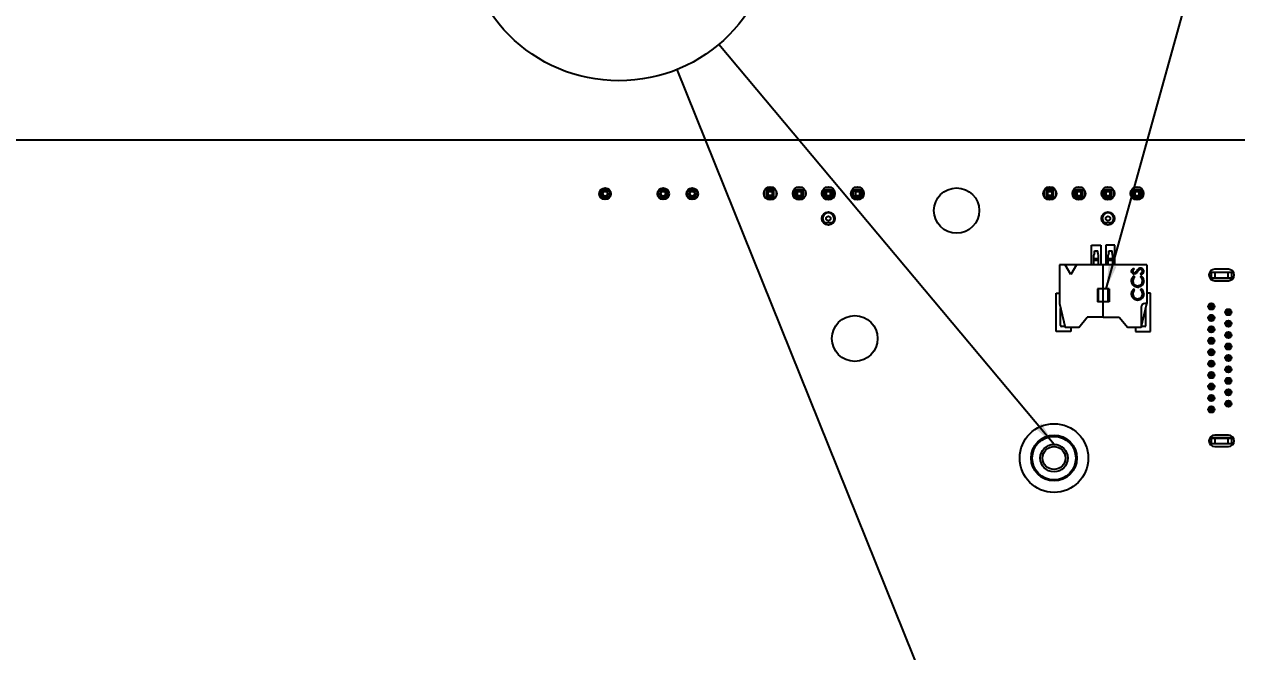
# Model space of a CAD drawing. Header units: millimetres. Extents: x 0 to 841, y 0 to 594.
# Drawn here: x 593.6 to 699.6, y 473.7 to 528.5 of the extents above; entities that cross this region are included whole.
import ezdxf

# ---------------------------------------------------------------- set-up
doc = ezdxf.new("R2010")
doc.units = ezdxf.units.MM
doc.header["$LTSCALE"] = 46.255
doc.layers.get('0').update_dxf_attribs({"linetype": 'CONTINUOUS'})
doc.layers.add('ASSEM_MEM', color=7, linetype='CONTINUOUS')
doc.layers.add('DETAIL', color=7, linetype='CONTINUOUS')
doc.styles.get("Standard").update_dxf_attribs({"font": 'txt', "width": 0.8})
doc.dimstyles.get("Standard").update_dxf_attribs({"dimtxt": 3, "dimasz": 2.1, "dimexe": 2, "dimexo": 1, "dimtad": 1, "dimzin": 0, "dimdsep": 46, "dimtxsty": 'STANDARD', "dimblk": '_FILLED', "dimblk1": '_FILLED', "dimblk2": '_FILLED', "dimcen": 0.09, "dimazin": 0, "dimtol": 1, "dimtp": 0.01, "dimtm": 0.01, "dimtfac": 1, "dimtofl": 0, "dimtmove": 0, "dimatfit": 3, "dimldrblk": '_FILLED', "dimfxl": 1, "dimtolj": 1, "dimtzin": 0, "dimarcsym": 0})

# ---------------------------------------------------------------- blocks, each defined once
blk = doc.blocks.new('_FILLED')
at = {"color": 0, "linetype": 'BYBLOCK'}
blk.add_solid([(0, 0), (-1, 0.167), (-1, -0.167)], dxfattribs=at)
blk = doc.blocks.new('BALLOON_BL29', base_point=(645.63, 537.15))
at = {"layer": 'DETAIL', "color": 7, "linetype": 'CONTINUOUS'}
blk.add_circle((645.63, 537.15), 13.59, dxfattribs=at)
at = {"layer": 'DETAIL', "color": 7, "linetype": 'CONTINUOUS', "insert": (633.63, 538.65), "char_height": 3, "width": 24, "attachment_point": 1, "line_spacing_factor": 0.9}
blk.add_mtext('Standoff 4', dxfattribs=at)

msp = doc.modelspace()

# ---------------------------------------------------------------- linework, layer by layer
at = {"layer": 'ASSEM_MEM', "color": 3, "linetype": 'CONTINUOUS'}
for p, q in [((539.17, 518.39), (707.17, 518.39)), ((698.92, 507.09), (697.72, 507.09)), ((697.72, 506.09), (698.92, 506.09)), ((698.92, 492.59), (697.72, 492.59)), ((697.72, 491.59), (698.92, 491.59))]:
    msp.add_line(p, q, dxfattribs=at)
at = {"layer": 'ASSEM_MEM', "color": 7, "linetype": 'CONTINUOUS'}
for p, q in [((658.6, 514.23), (659.12, 514.23)), ((661.14, 514.23), (661.66, 514.23)), ((663.68, 514.23), (664.2, 514.23)), ((666.22, 514.23), (666.74, 514.23)), ((683.05, 514.23), (683.57, 514.23)), ((685.59, 514.23), (686.11, 514.23)), ((688.13, 514.23), (688.65, 514.23)), ((690.67, 514.23), (691.19, 514.23)), ((658.35, 513.49), (658.35, 513.95)), ((658.46, 514.12), (658.54, 514.04)), ((658.68, 513.54), (658.46, 513.32)), ((658.53, 514.04), (658.53, 513.39)), ((659.18, 514.04), (658.53, 514.04)), ((658.53, 514.04), (658.68, 513.89)), ((658.53, 513.39), (659.18, 513.39)), ((659.12, 513.21), (658.6, 513.21)), ((658.68, 513.54), (658.68, 513.89)), ((658.68, 513.89), (659.03, 513.89)), ((659.03, 513.54), (658.68, 513.54)), ((659.03, 513.89), (659.26, 514.12)), ((659.03, 513.89), (659.03, 513.54)), ((659.03, 513.54), (659.18, 513.39)), ((659.18, 513.39), (659.18, 514.04)), ((659.26, 513.32), (659.18, 513.4)), ((659.37, 513.95), (659.37, 513.49)), ((660.89, 513.49), (660.89, 513.95)), ((661, 514.12), (661.08, 514.04)), ((661, 513.32), (661.22, 513.54)), ((661.07, 513.39), (661.07, 514.04)), ((661.07, 514.04), (661.72, 514.04)), ((661.22, 513.89), (661.07, 514.04)), ((661.72, 513.39), (661.07, 513.39)), ((661.66, 513.21), (661.14, 513.21)), ((661.22, 513.89), (661.22, 513.54)), ((661.22, 513.89), (661.57, 513.89)), ((661.22, 513.54), (661.57, 513.54)), ((661.57, 513.89), (661.8, 514.12)), ((661.57, 513.89), (661.57, 513.54)), ((661.72, 513.39), (661.57, 513.54)), ((661.72, 514.04), (661.72, 513.39)), ((661.72, 513.4), (661.8, 513.32)), ((661.91, 513.95), (661.91, 513.49)), ((663.43, 513.49), (663.43, 513.95)), ((663.54, 514.12), (663.62, 514.04)), ((663.54, 513.32), (663.76, 513.54)), ((663.61, 513.39), (663.61, 514.04)), ((663.61, 514.04), (664.26, 514.04)), ((663.76, 513.89), (663.61, 514.04)), ((664.26, 513.39), (663.61, 513.39)), ((664.2, 513.21), (663.68, 513.21)), ((663.76, 513.89), (663.76, 513.54)), ((663.76, 513.89), (664.11, 513.89)), ((663.76, 513.54), (664.11, 513.54)), ((664.11, 513.89), (664.34, 514.12)), ((664.11, 513.89), (664.11, 513.54)), ((664.26, 513.39), (664.11, 513.54)), ((664.26, 514.04), (664.26, 513.39)), ((664.26, 513.4), (664.34, 513.32)), ((664.45, 513.95), (664.45, 513.49)), ((665.97, 513.49), (665.97, 513.95)), ((666.08, 514.12), (666.16, 514.04)), ((666.08, 513.32), (666.3, 513.54)), ((666.15, 513.39), (666.15, 514.04)), ((666.15, 514.04), (666.8, 514.04)), ((666.3, 513.89), (666.15, 514.04)), ((666.8, 513.39), (666.15, 513.39)), ((666.74, 513.21), (666.22, 513.21)), ((666.3, 513.89), (666.3, 513.54)), ((666.3, 513.89), (666.65, 513.89)), ((666.3, 513.54), (666.65, 513.54)), ((666.65, 513.89), (666.88, 514.12)), ((666.65, 513.89), (666.65, 513.54)), ((666.8, 513.39), (666.65, 513.54)), ((666.8, 514.04), (666.8, 513.39)), ((666.8, 513.4), (666.88, 513.32)), ((666.99, 513.95), (666.99, 513.49)), ((682.8, 513.49), (682.8, 513.95)), ((682.91, 514.12), (682.99, 514.04)), ((683.13, 513.54), (682.91, 513.32)), ((682.98, 514.04), (682.98, 513.39)), ((683.63, 514.04), (682.98, 514.04)), ((682.98, 514.04), (683.13, 513.89)), ((682.98, 513.39), (683.63, 513.39)), ((683.57, 513.21), (683.05, 513.21)), ((683.13, 513.54), (683.13, 513.89)), ((683.13, 513.89), (683.48, 513.89)), ((683.48, 513.54), (683.13, 513.54)), ((683.48, 513.89), (683.71, 514.12)), ((683.48, 513.89), (683.48, 513.54)), ((683.48, 513.54), (683.63, 513.39)), ((683.63, 513.39), (683.63, 514.04)), ((683.71, 513.32), (683.63, 513.4)), ((683.82, 513.95), (683.82, 513.49)), ((685.34, 513.49), (685.34, 513.95)), ((685.45, 514.12), (685.53, 514.04)), ((685.45, 513.32), (685.67, 513.54)), ((685.52, 513.39), (685.52, 514.04)), ((685.52, 514.04), (686.17, 514.04)), ((685.67, 513.89), (685.52, 514.04)), ((686.17, 513.39), (685.52, 513.39)), ((686.11, 513.21), (685.59, 513.21)), ((685.67, 513.89), (685.67, 513.54)), ((685.67, 513.89), (686.02, 513.89)), ((685.67, 513.54), (686.02, 513.54)), ((686.02, 513.89), (686.25, 514.12)), ((686.02, 513.89), (686.02, 513.54)), ((686.17, 513.39), (686.02, 513.54)), ((686.17, 514.04), (686.17, 513.39)), ((686.17, 513.4), (686.25, 513.32)), ((686.36, 513.95), (686.36, 513.49)), ((687.88, 513.49), (687.88, 513.95)), ((687.99, 514.12), (688.07, 514.04)), ((687.99, 513.32), (688.21, 513.54)), ((688.06, 513.39), (688.06, 514.04)), ((688.06, 514.04), (688.71, 514.04)), ((688.21, 513.89), (688.06, 514.04)), ((688.71, 513.39), (688.06, 513.39)), ((688.65, 513.21), (688.13, 513.21)), ((688.21, 513.89), (688.21, 513.54)), ((688.21, 513.89), (688.56, 513.89)), ((688.21, 513.54), (688.56, 513.54)), ((688.56, 513.89), (688.79, 514.12)), ((688.56, 513.89), (688.56, 513.54)), ((688.71, 513.39), (688.56, 513.54)), ((688.71, 514.04), (688.71, 513.39)), ((688.71, 513.4), (688.79, 513.32)), ((688.9, 513.95), (688.9, 513.49)), ((690.42, 513.49), (690.42, 513.95)), ((690.53, 514.12), (690.61, 514.04)), ((690.53, 513.32), (690.75, 513.54)), ((690.6, 513.39), (690.6, 514.04)), ((690.6, 514.04), (691.25, 514.04)), ((690.75, 513.89), (690.6, 514.04)), ((691.25, 513.39), (690.6, 513.39)), ((691.19, 513.21), (690.67, 513.21)), ((690.75, 513.89), (690.75, 513.54)), ((690.75, 513.89), (691.1, 513.89)), ((690.75, 513.54), (691.1, 513.54)), ((691.1, 513.89), (691.33, 514.12)), ((691.1, 513.89), (691.1, 513.54)), ((691.25, 513.39), (691.1, 513.54)), ((691.25, 514.04), (691.25, 513.39)), ((691.25, 513.4), (691.33, 513.32)), ((691.44, 513.95), (691.44, 513.49)), ((663.49, 511.18), (664.4, 511.18)), ((687.94, 511.18), (688.85, 511.18)), ((686.95, 507.49), (686.95, 509.19)), ((686.95, 509.19), (687.75, 509.19)), ((687.75, 509.19), (687.75, 507.49)), ((688.2, 509.19), (688.2, 507.49)), ((689, 509.19), (688.2, 509.19)), ((689, 507.49), (689, 509.19)), ((687.15, 507.54), (687.15, 508.31)), ((687.55, 507.99), (687.15, 507.99)), ((687.15, 507.89), (687.55, 507.89)), ((687.2, 508.55), (687.16, 508.36)), ((687.2, 508.55), (687.2, 508.69)), ((687.2, 508.69), (687.5, 508.69)), ((687.5, 508.55), (687.5, 508.69)), ((687.55, 508.36), (687.5, 508.55)), ((687.55, 507.54), (687.55, 508.31)), ((688.4, 507.54), (688.4, 508.31)), ((688.8, 507.99), (688.4, 507.99)), ((688.4, 507.89), (688.8, 507.89)), ((688.45, 508.55), (688.41, 508.36)), ((688.45, 508.55), (688.45, 508.69)), ((688.45, 508.69), (688.75, 508.69)), ((688.75, 508.55), (688.75, 508.69)), ((688.8, 508.36), (688.75, 508.55)), ((688.8, 507.54), (688.8, 508.31)), ((684.15, 507.49), (684.15, 504.09)), ((687.98, 507.49), (684.15, 507.49)), ((685.15, 506.62), (684.65, 507.49)), ((685.65, 507.49), (685.15, 506.62)), ((687.98, 502.89), (687.98, 507.49)), ((691.8, 507.49), (687.98, 507.49)), ((690.47, 507), (690.45, 506.92)), ((690.45, 506.93), (690.46, 506.95)), ((690.45, 506.92), (690.45, 506.93)), ((690.45, 506.9), (690.45, 506.92)), ((690.45, 506.92), (690.46, 506.85)), ((690.46, 506.96), (690.47, 507.02)), ((690.46, 506.95), (690.46, 506.96)), ((690.48, 506.8), (690.46, 506.87)), ((690.46, 506.85), (690.48, 506.8)), ((690.47, 507.02), (690.51, 507.08)), ((690.5, 507.07), (690.47, 507)), ((690.48, 506.8), (690.52, 506.74)), ((690.52, 506.75), (690.48, 506.8)), ((690.48, 506.8), (690.48, 506.8)), ((690.55, 507.13), (690.5, 507.07)), ((690.62, 507.19), (690.55, 507.13)), ((690.56, 506.96), (690.58, 507)), ((690.57, 506.98), (690.56, 506.94)), ((690.56, 506.91), (690.56, 506.96)), ((690.56, 506.87), (690.56, 506.91)), ((690.56, 506.88), (690.57, 506.84)), ((690.57, 506.83), (690.56, 506.87)), ((690.6, 507.03), (690.57, 506.98)), ((690.57, 506.84), (690.59, 506.8)), ((690.59, 506.8), (690.57, 506.83)), ((690.58, 507), (690.59, 507.02)), ((690.59, 507.02), (690.61, 507.04)), ((690.59, 506.8), (690.62, 506.78)), ((690.62, 506.78), (690.59, 506.8)), ((690.64, 507.07), (690.6, 507.03)), ((690.61, 507.04), (690.63, 507.06)), ((690.62, 507.19), (690.68, 507.11)), ((690.62, 506.78), (690.66, 506.77)), ((690.65, 506.77), (690.62, 506.78)), ((690.62, 506.78), (690.62, 506.78)), ((690.63, 507.06), (690.64, 507.07)), ((690.64, 507.07), (690.68, 507.11)), ((690.68, 507.11), (690.64, 507.07)), ((690.68, 506.76), (690.65, 506.77)), ((690.73, 506.77), (690.68, 506.76)), ((690.68, 506.76), (690.72, 506.77)), ((690.72, 506.77), (690.75, 506.78)), ((690.77, 506.79), (690.73, 506.77)), ((690.75, 506.78), (690.79, 506.8)), ((690.81, 506.83), (690.77, 506.79)), ((690.85, 506.87), (690.81, 506.83)), ((690.88, 506.92), (690.85, 506.87)), ((690.87, 506.91), (690.89, 506.93)), ((690.91, 506.96), (690.88, 506.92)), ((690.97, 507.04), (690.91, 506.96)), ((690.91, 506.96), (690.93, 506.99)), ((690.93, 506.99), (690.95, 507.02)), ((690.95, 507.02), (690.98, 507.05)), ((691.03, 507.11), (690.97, 507.04)), ((690.98, 507.05), (691.03, 507.11)), ((690.98, 506.89), (691.03, 506.96)), ((691.05, 506.99), (691.01, 506.94)), ((691.1, 507.16), (691.03, 507.11)), ((691.03, 507.11), (691.09, 507.15)), ((691.03, 506.96), (691.08, 507.02)), ((691.09, 507.04), (691.05, 506.99)), ((691.08, 507.02), (691.14, 507.07)), ((691.09, 507.15), (691.15, 507.18)), ((691.14, 507.07), (691.09, 507.04)), ((691.16, 507.19), (691.1, 507.16)), ((691.14, 507.07), (691.17, 507.09)), ((691.15, 507.18), (691.21, 507.2)), ((691.23, 507.2), (691.16, 507.19)), ((691.18, 507.1), (691.16, 507.09)), ((691.17, 507.09), (691.2, 507.11)), ((691.19, 507.1), (691.18, 507.1)), ((691.21, 507.11), (691.19, 507.1)), ((691.2, 507.11), (691.2, 507.11)), ((691.2, 507.11), (691.23, 507.11)), ((691.21, 507.2), (691.22, 507.2)), ((691.23, 507.11), (691.21, 507.11)), ((691.22, 507.2), (691.23, 507.2)), ((691.23, 507.2), (691.23, 507.2)), ((691.23, 507.2), (691.24, 507.2)), ((691.3, 507.19), (691.23, 507.2)), ((691.24, 507.2), (691.25, 507.2)), ((691.25, 507.2), (691.26, 507.2)), ((691.26, 507.2), (691.33, 507.18)), ((691.34, 506.77), (691.29, 506.73)), ((691.36, 507.17), (691.3, 507.19)), ((691.35, 507.06), (691.31, 507.09)), ((691.32, 506.75), (691.36, 506.79)), ((691.33, 507.18), (691.4, 507.14)), ((691.38, 506.82), (691.34, 506.77)), ((691.38, 507.02), (691.35, 507.06)), ((691.42, 507.12), (691.36, 507.17)), ((691.36, 506.79), (691.38, 506.83)), ((691.4, 506.97), (691.38, 507.02)), ((691.38, 506.83), (691.4, 506.88)), ((691.4, 506.86), (691.38, 506.82)), ((691.4, 507.14), (691.45, 507.09)), ((691.4, 506.91), (691.4, 506.97)), ((691.4, 506.91), (691.4, 506.86)), ((691.47, 507.06), (691.42, 507.12)), ((691.43, 506.72), (691.47, 506.78)), ((691.48, 506.79), (691.44, 506.73)), ((691.45, 507.09), (691.49, 507.02)), ((691.5, 506.99), (691.47, 507.06)), ((691.47, 506.78), (691.5, 506.84)), ((691.49, 506.83), (691.48, 506.79)), ((691.49, 507.02), (691.5, 506.94)), ((691.5, 506.85), (691.49, 506.83)), ((691.51, 506.91), (691.5, 506.99)), ((691.5, 506.94), (691.5, 506.93)), ((691.5, 506.93), (691.51, 506.92)), ((691.5, 506.84), (691.51, 506.91)), ((691.51, 506.92), (691.51, 506.91)), ((691.8, 507.49), (691.8, 504.09)), ((697.3, 506.84), (699.34, 506.84)), ((697.42, 506.84), (697.42, 506.34)), ((697.77, 506.34), (697.77, 506.84)), ((698.87, 506.84), (698.87, 506.34)), ((699.22, 506.34), (699.22, 506.84)), ((690.47, 506.2), (690.45, 506.07)), ((690.45, 506.07), (690.45, 506.09)), ((690.45, 506.05), (690.45, 506.07)), ((690.45, 506.07), (690.47, 505.94)), ((690.46, 506.04), (690.45, 506.05)), ((690.46, 506.13), (690.48, 506.23)), ((690.46, 506.02), (690.46, 506.04)), ((690.48, 505.89), (690.46, 506.02)), ((690.5, 506.3), (690.47, 506.2)), ((690.47, 505.94), (690.5, 505.83)), ((690.48, 506.23), (690.51, 506.32)), ((690.53, 505.78), (690.48, 505.89)), ((690.51, 506.32), (690.5, 506.3)), ((690.5, 505.83), (690.56, 505.73)), ((690.57, 506.42), (690.51, 506.32)), ((690.51, 506.32), (690.56, 506.4)), ((690.56, 506.71), (690.52, 506.75)), ((690.52, 506.74), (690.57, 506.71)), ((690.61, 505.69), (690.53, 505.78)), ((690.62, 506.68), (690.56, 506.71)), ((690.56, 506.4), (690.61, 506.47)), ((690.58, 506.21), (690.56, 506.12)), ((690.56, 506.07), (690.57, 506.15)), ((690.57, 505.95), (690.56, 506.07)), ((690.56, 506.02), (690.58, 505.92)), ((690.56, 505.73), (690.65, 505.65)), ((690.57, 506.71), (690.63, 506.68)), ((690.66, 506.51), (690.57, 506.42)), ((690.57, 506.17), (690.6, 506.27)), ((690.57, 506.15), (690.57, 506.17)), ((690.61, 505.85), (690.57, 505.95)), ((690.61, 506.29), (690.58, 506.21)), ((690.58, 505.92), (690.62, 505.82)), ((690.6, 506.27), (690.65, 506.35)), ((690.65, 506.36), (690.61, 506.29)), ((690.66, 505.77), (690.61, 505.85)), ((690.69, 506.67), (690.62, 506.68)), ((690.62, 505.82), (690.68, 505.74)), ((690.63, 506.68), (690.69, 506.67)), ((690.65, 506.49), (690.66, 506.51)), ((690.65, 506.35), (690.72, 506.43)), ((690.66, 506.51), (690.72, 506.43)), ((690.73, 505.71), (690.66, 505.77)), ((690.68, 505.74), (690.76, 505.68)), ((690.81, 505.66), (690.73, 505.71)), ((691.24, 505.71), (691.16, 505.66)), ((691.2, 505.68), (691.28, 505.75)), ((691.29, 506.73), (691.24, 506.69)), ((691.29, 506.61), (691.24, 506.69)), ((691.24, 506.43), (691.3, 506.51)), ((691.24, 506.43), (691.31, 506.35)), ((691.31, 505.78), (691.24, 505.71)), ((691.27, 506.71), (691.32, 506.75)), ((691.34, 506.31), (691.27, 506.39)), ((691.28, 505.75), (691.34, 505.83)), ((691.29, 506.61), (691.37, 506.66)), ((691.3, 506.62), (691.29, 506.61)), ((691.32, 506.63), (691.3, 506.62)), ((691.37, 506.44), (691.3, 506.51)), ((691.3, 506.51), (691.37, 506.44)), ((691.31, 506.35), (691.32, 506.33)), ((691.36, 505.87), (691.31, 505.78)), ((691.33, 506.63), (691.32, 506.63)), ((691.32, 506.33), (691.36, 506.27)), ((691.39, 506.68), (691.33, 506.63)), ((691.33, 505.66), (691.41, 505.74)), ((691.38, 506.22), (691.34, 506.31)), ((691.34, 505.83), (691.38, 505.92)), ((691.36, 506.27), (691.37, 506.24)), ((691.39, 505.96), (691.36, 505.87)), ((691.37, 506.66), (691.38, 506.67)), ((691.37, 506.44), (691.38, 506.43)), ((691.43, 506.36), (691.37, 506.44)), ((691.37, 506.24), (691.39, 506.17)), ((691.38, 506.67), (691.43, 506.72)), ((691.38, 506.43), (691.44, 506.35)), ((691.4, 506.12), (691.38, 506.22)), ((691.38, 505.92), (691.4, 506.03)), ((691.44, 506.73), (691.39, 506.68)), ((691.39, 506.17), (691.4, 506.15)), ((691.4, 506.07), (691.39, 505.96)), ((691.4, 506.15), (691.4, 506.07)), ((691.41, 505.74), (691.46, 505.84)), ((691.47, 506.27), (691.43, 506.36)), ((691.44, 506.35), (691.48, 506.24)), ((691.46, 505.83), (691.45, 505.82)), ((691.46, 505.84), (691.49, 505.95)), ((691.49, 505.92), (691.46, 505.83)), ((691.48, 506.26), (691.47, 506.27)), ((691.5, 506.18), (691.48, 506.26)), ((691.48, 506.24), (691.5, 506.13)), ((691.49, 505.95), (691.51, 506.07)), ((691.5, 506.04), (691.49, 505.92)), ((691.51, 506.07), (691.5, 506.18)), ((691.5, 506.09), (691.51, 506.07)), ((691.51, 506.05), (691.5, 506.04)), ((691.51, 506.07), (691.51, 506.06)), ((691.51, 506.06), (691.51, 506.05)), ((697.3, 506.34), (699.34, 506.34)), ((697.31, 506.31), (699.33, 506.31)), ((698.77, 506.34), (698.77, 506.31)), ((699.07, 506.31), (699.07, 506.34)), ((699.12, 506.31), (699.12, 506.34)), ((683.85, 501.64), (683.85, 504.99)), ((683.85, 504.99), (684.15, 504.99)), ((687.48, 505.39), (687.48, 504.24)), ((687.98, 505.39), (687.48, 505.39)), ((687.55, 504.24), (687.55, 505.39)), ((688.48, 505.39), (687.98, 505.39)), ((688.4, 504.24), (688.4, 505.39)), ((688.48, 505.39), (688.48, 504.24)), ((690.47, 505.07), (690.45, 504.94)), ((690.45, 504.94), (690.45, 504.96)), ((690.45, 504.93), (690.45, 504.94)), ((690.45, 504.94), (690.47, 504.82)), ((690.46, 504.91), (690.45, 504.93)), ((690.46, 505.01), (690.48, 505.11)), ((690.46, 504.89), (690.46, 504.91)), ((690.48, 504.76), (690.46, 504.89)), ((690.5, 505.17), (690.47, 505.07)), ((690.47, 504.82), (690.5, 504.7)), ((690.48, 505.11), (690.51, 505.19)), ((690.53, 504.65), (690.48, 504.76)), ((690.51, 505.19), (690.5, 505.17)), ((690.5, 504.7), (690.56, 504.6)), ((690.57, 505.29), (690.51, 505.19)), ((690.51, 505.19), (690.56, 505.27)), ((690.61, 504.56), (690.53, 504.65)), ((690.56, 505.27), (690.61, 505.34)), ((690.58, 505.08), (690.56, 504.99)), ((690.56, 504.94), (690.57, 505.02)), ((690.57, 504.83), (690.56, 504.94)), ((690.56, 504.89), (690.58, 504.79)), ((690.66, 505.38), (690.57, 505.29)), ((690.57, 505.05), (690.6, 505.14)), ((690.57, 505.02), (690.57, 505.05)), ((690.61, 504.73), (690.57, 504.83)), ((690.61, 505.16), (690.58, 505.08)), ((690.58, 504.79), (690.62, 504.7)), ((690.6, 505.14), (690.65, 505.23)), ((690.7, 505.61), (690.61, 505.69)), ((690.65, 505.23), (690.61, 505.16)), ((690.66, 504.64), (690.61, 504.73)), ((690.62, 504.7), (690.68, 504.62)), ((690.65, 505.65), (690.74, 505.58)), ((690.65, 505.37), (690.66, 505.38)), ((690.65, 505.23), (690.72, 505.3)), ((690.66, 505.38), (690.72, 505.3)), ((690.73, 504.58), (690.66, 504.64)), ((690.8, 505.56), (690.7, 505.61)), ((690.74, 505.58), (690.85, 505.55)), ((690.76, 505.68), (690.84, 505.64)), ((690.92, 505.54), (690.8, 505.56)), ((690.89, 505.63), (690.81, 505.66)), ((690.84, 505.64), (690.94, 505.62)), ((690.85, 505.55), (690.97, 505.53)), ((690.98, 505.62), (690.89, 505.63)), ((690.94, 505.53), (690.92, 505.54)), ((690.96, 505.53), (690.94, 505.53)), ((690.97, 505.53), (690.96, 505.53)), ((690.97, 505.53), (691.05, 505.54)), ((690.99, 505.53), (690.97, 505.53)), ((691.07, 505.63), (690.98, 505.62)), ((691.01, 505.53), (690.99, 505.53)), ((691.02, 505.53), (691.01, 505.53)), ((691.02, 505.62), (691.12, 505.64)), ((691.1, 505.55), (691.02, 505.53)), ((691.05, 505.54), (691.08, 505.54)), ((691.16, 505.66), (691.07, 505.63)), ((691.08, 505.54), (691.17, 505.57)), ((691.12, 505.55), (691.1, 505.55)), ((691.12, 505.64), (691.2, 505.68)), ((691.21, 505.58), (691.12, 505.55)), ((691.17, 505.57), (691.25, 505.6)), ((691.29, 505.63), (691.21, 505.58)), ((691.24, 505.3), (691.3, 505.38)), ((691.24, 505.3), (691.31, 505.22)), ((691.31, 504.65), (691.24, 504.58)), ((691.25, 505.6), (691.33, 505.66)), ((691.34, 505.18), (691.27, 505.27)), ((691.28, 504.62), (691.34, 504.7)), ((691.31, 505.64), (691.29, 505.63)), ((691.37, 505.31), (691.3, 505.38)), ((691.3, 505.38), (691.37, 505.31)), ((691.32, 505.65), (691.31, 505.64)), ((691.31, 505.22), (691.32, 505.2)), ((691.36, 504.74), (691.31, 504.65)), ((691.33, 505.66), (691.32, 505.65)), ((691.32, 505.2), (691.36, 505.14)), ((691.38, 505.09), (691.34, 505.18)), ((691.34, 504.7), (691.38, 504.79)), ((691.36, 505.14), (691.37, 505.11)), ((691.39, 504.83), (691.36, 504.74)), ((691.43, 505.23), (691.37, 505.31)), ((691.37, 505.31), (691.38, 505.31)), ((691.37, 505.11), (691.39, 505.04)), ((691.38, 505.31), (691.44, 505.22)), ((691.4, 504.99), (691.38, 505.09)), ((691.38, 504.79), (691.4, 504.9)), ((691.39, 505.04), (691.4, 505.02)), ((691.4, 504.94), (691.39, 504.83)), ((691.4, 505.02), (691.4, 504.94)), ((691.41, 504.61), (691.46, 504.71)), ((691.47, 505.14), (691.43, 505.23)), ((691.44, 505.22), (691.48, 505.12)), ((691.46, 504.7), (691.45, 504.69)), ((691.46, 504.71), (691.49, 504.82)), ((691.49, 504.79), (691.46, 504.7)), ((691.48, 505.13), (691.47, 505.14)), ((691.5, 505.05), (691.48, 505.13)), ((691.48, 505.12), (691.5, 505.01)), ((691.49, 504.82), (691.51, 504.94)), ((691.5, 504.91), (691.49, 504.79)), ((691.51, 504.94), (691.5, 505.05)), ((691.5, 504.97), (691.51, 504.94)), ((691.51, 504.92), (691.5, 504.91)), ((691.51, 504.94), (691.51, 504.93)), ((691.51, 504.93), (691.51, 504.92)), ((692.1, 504.99), (691.8, 504.99)), ((692.1, 501.64), (692.1, 504.99)), ((684.15, 504.09), (684.65, 501.99)), ((684.25, 502.19), (684.25, 503.67)), ((687.98, 504.24), (687.48, 504.24)), ((688.48, 504.24), (687.98, 504.24)), ((690.56, 504.6), (690.65, 504.52)), ((690.7, 504.48), (690.61, 504.56)), ((690.65, 504.52), (690.74, 504.46)), ((690.68, 504.62), (690.76, 504.56)), ((690.8, 504.43), (690.7, 504.48)), ((690.81, 504.53), (690.73, 504.58)), ((690.74, 504.46), (690.85, 504.42)), ((690.76, 504.56), (690.84, 504.52)), ((690.92, 504.41), (690.8, 504.43)), ((690.89, 504.5), (690.81, 504.53)), ((690.84, 504.52), (690.94, 504.5)), ((690.85, 504.42), (690.97, 504.4)), ((690.98, 504.49), (690.89, 504.5)), ((690.94, 504.41), (690.92, 504.41)), ((690.96, 504.41), (690.94, 504.41)), ((690.97, 504.4), (690.96, 504.41)), ((690.97, 504.4), (691.05, 504.41)), ((690.99, 504.41), (690.97, 504.4)), ((691.07, 504.5), (690.98, 504.49)), ((691.01, 504.41), (690.99, 504.41)), ((691.02, 504.41), (691.01, 504.41)), ((691.02, 504.5), (691.12, 504.52)), ((691.1, 504.42), (691.02, 504.41)), ((691.05, 504.41), (691.08, 504.41)), ((691.16, 504.53), (691.07, 504.5)), ((691.08, 504.41), (691.17, 504.44)), ((691.12, 504.42), (691.1, 504.42)), ((691.12, 504.52), (691.2, 504.56)), ((691.21, 504.46), (691.12, 504.42)), ((691.24, 504.58), (691.16, 504.53)), ((691.17, 504.44), (691.25, 504.48)), ((691.2, 504.56), (691.28, 504.62)), ((691.29, 504.5), (691.21, 504.46)), ((691.25, 504.48), (691.33, 504.53)), ((691.31, 504.51), (691.29, 504.5)), ((691.3, 501.99), (691.8, 504.09)), ((691.3, 503.79), (691.3, 501.99)), ((691.32, 504.52), (691.31, 504.51)), ((691.33, 504.53), (691.32, 504.52)), ((691.33, 504.53), (691.41, 504.61)), ((691.8, 504.09), (691.6, 504.09)), ((691.7, 502.19), (691.7, 503.67)), ((697.26, 503.67), (697.21, 503.67)), ((697.22, 504.01), (697.26, 504.01)), ((697.32, 504.04), (697.36, 504.09)), ((697.32, 503.71), (697.32, 503.96)), ((697.32, 503.96), (697.52, 503.96)), ((697.32, 503.91), (697.52, 503.91)), ((697.32, 503.76), (697.52, 503.76)), ((697.32, 503.71), (697.52, 503.71)), ((697.36, 503.58), (697.32, 503.64)), ((697.51, 503.96), (697.51, 504.02)), ((697.51, 503.66), (697.51, 503.71)), ((697.52, 503.96), (697.52, 503.71)), ((685.83, 501.99), (686.58, 502.89)), ((687.98, 502.89), (686.58, 502.89)), ((687.98, 502.89), (689.38, 502.89)), ((689.38, 502.89), (690.13, 501.99)), ((697.26, 502.67), (697.21, 502.67)), ((697.22, 503.01), (697.26, 503.01)), ((697.32, 503.04), (697.36, 503.09)), ((697.32, 502.96), (697.52, 502.96)), ((697.32, 502.71), (697.32, 502.96)), ((697.32, 502.91), (697.52, 502.91)), ((697.32, 502.76), (697.52, 502.76)), ((697.32, 502.71), (697.52, 502.71)), ((697.36, 502.58), (697.32, 502.64)), ((697.51, 502.96), (697.51, 503.02)), ((697.51, 502.66), (697.51, 502.71)), ((697.52, 502.96), (697.52, 502.71)), ((698.72, 503.51), (698.87, 503.5)), ((698.87, 503.18), (698.72, 503.17)), ((698.82, 503.21), (698.82, 503.46)), ((698.82, 503.46), (699.02, 503.46)), ((698.82, 503.41), (699.02, 503.41)), ((698.82, 503.26), (699.02, 503.26)), ((698.82, 503.21), (699.02, 503.21)), ((699.02, 503.5), (698.87, 503.5)), ((698.87, 503.18), (699.02, 503.18)), ((699.02, 503.5), (699.02, 503.18)), ((685.15, 501.64), (683.85, 501.64)), ((684.63, 502.09), (684.35, 502.09)), ((685.83, 501.99), (684.65, 501.99)), ((685.15, 501.99), (685.15, 501.64)), ((691.3, 501.99), (690.13, 501.99)), ((690.8, 501.99), (690.8, 501.64)), ((690.8, 501.64), (692.1, 501.64)), ((691.6, 502.09), (691.33, 502.09)), ((697.26, 501.67), (697.21, 501.67)), ((697.22, 502.01), (697.26, 502.01)), ((697.32, 502.04), (697.36, 502.09)), ((697.32, 501.96), (697.52, 501.96)), ((697.32, 501.71), (697.32, 501.96)), ((697.32, 501.91), (697.52, 501.91)), ((697.32, 501.76), (697.52, 501.76)), ((697.32, 501.71), (697.52, 501.71)), ((697.36, 501.58), (697.32, 501.64)), ((697.51, 501.96), (697.51, 502.02)), ((697.51, 501.66), (697.51, 501.71)), ((697.52, 501.96), (697.52, 501.71)), ((698.72, 502.51), (698.87, 502.5)), ((698.87, 502.18), (698.72, 502.17)), ((698.72, 501.51), (698.87, 501.5)), ((698.82, 502.46), (699.02, 502.46)), ((698.82, 502.21), (698.82, 502.46)), ((698.82, 502.41), (699.02, 502.41)), ((698.82, 502.26), (699.02, 502.26)), ((698.82, 502.21), (699.02, 502.21)), ((698.82, 501.46), (699.02, 501.46)), ((698.82, 501.21), (698.82, 501.46)), ((699.02, 502.5), (698.87, 502.5)), ((698.87, 502.18), (699.02, 502.18)), ((699.02, 501.5), (698.87, 501.5)), ((699.02, 502.5), (699.02, 502.18)), ((699.02, 501.5), (699.02, 501.18)), ((697.26, 500.67), (697.21, 500.67)), ((697.22, 501.01), (697.26, 501.01)), ((697.32, 501.04), (697.36, 501.09)), ((697.32, 500.96), (697.52, 500.96)), ((697.32, 500.71), (697.32, 500.96)), ((697.32, 500.91), (697.52, 500.91)), ((697.32, 500.76), (697.52, 500.76)), ((697.32, 500.71), (697.52, 500.71)), ((697.36, 500.58), (697.32, 500.64)), ((697.51, 500.96), (697.51, 501.02)), ((697.51, 500.66), (697.51, 500.71)), ((697.52, 500.96), (697.52, 500.71)), ((698.87, 501.18), (698.72, 501.17)), ((698.72, 500.51), (698.87, 500.5)), ((698.82, 501.41), (699.02, 501.41)), ((698.82, 501.26), (699.02, 501.26)), ((698.82, 501.21), (699.02, 501.21)), ((698.82, 500.46), (699.02, 500.46)), ((698.82, 500.21), (698.82, 500.46)), ((698.82, 500.41), (699.02, 500.41)), ((698.87, 501.18), (699.02, 501.18)), ((699.02, 500.5), (698.87, 500.5)), ((699.02, 500.5), (699.02, 500.18)), ((697.26, 499.67), (697.21, 499.67)), ((697.22, 500.01), (697.26, 500.01)), ((697.32, 500.04), (697.36, 500.09)), ((697.32, 499.96), (697.52, 499.96)), ((697.32, 499.71), (697.32, 499.96)), ((697.32, 499.91), (697.52, 499.91)), ((697.32, 499.76), (697.52, 499.76)), ((697.32, 499.71), (697.52, 499.71)), ((697.36, 499.58), (697.32, 499.64)), ((697.51, 499.96), (697.51, 500.02)), ((697.51, 499.66), (697.51, 499.71)), ((697.52, 499.96), (697.52, 499.71)), ((698.87, 500.18), (698.72, 500.17)), ((698.72, 499.51), (698.87, 499.5)), ((698.82, 500.26), (699.02, 500.26)), ((698.82, 500.21), (699.02, 500.21)), ((698.82, 499.46), (699.02, 499.46)), ((698.82, 499.21), (698.82, 499.46)), ((698.82, 499.41), (699.02, 499.41)), ((698.87, 500.18), (699.02, 500.18)), ((699.02, 499.5), (698.87, 499.5)), ((699.02, 499.5), (699.02, 499.18)), ((697.26, 498.67), (697.21, 498.67)), ((697.22, 499.01), (697.26, 499.01)), ((697.32, 499.04), (697.36, 499.09)), ((697.32, 498.96), (697.52, 498.96)), ((697.32, 498.71), (697.32, 498.96)), ((697.32, 498.91), (697.52, 498.91)), ((697.32, 498.76), (697.52, 498.76)), ((697.32, 498.71), (697.52, 498.71)), ((697.36, 498.58), (697.32, 498.64)), ((697.51, 498.96), (697.51, 499.02)), ((697.51, 498.66), (697.51, 498.71)), ((697.52, 498.96), (697.52, 498.71)), ((698.87, 499.18), (698.72, 499.17)), ((698.72, 498.51), (698.87, 498.5)), ((698.82, 499.26), (699.02, 499.26)), ((698.82, 499.21), (699.02, 499.21)), ((698.82, 498.46), (699.02, 498.46)), ((698.82, 498.21), (698.82, 498.46)), ((698.82, 498.41), (699.02, 498.41)), ((698.87, 499.18), (699.02, 499.18)), ((699.02, 498.5), (698.87, 498.5)), ((699.02, 498.5), (699.02, 498.18)), ((697.26, 497.67), (697.21, 497.67)), ((697.22, 498.01), (697.26, 498.01)), ((697.32, 498.04), (697.36, 498.09)), ((697.32, 497.96), (697.52, 497.96)), ((697.32, 497.71), (697.32, 497.96)), ((697.32, 497.91), (697.52, 497.91)), ((697.32, 497.76), (697.52, 497.76)), ((697.32, 497.71), (697.52, 497.71)), ((697.36, 497.58), (697.32, 497.64)), ((697.51, 497.96), (697.51, 498.02)), ((697.51, 497.66), (697.51, 497.71)), ((697.52, 497.96), (697.52, 497.71)), ((698.87, 498.18), (698.72, 498.17)), ((698.72, 497.51), (698.87, 497.5)), ((698.82, 498.26), (699.02, 498.26)), ((698.82, 498.21), (699.02, 498.21)), ((698.82, 497.46), (699.02, 497.46)), ((698.82, 497.21), (698.82, 497.46)), ((698.82, 497.41), (699.02, 497.41)), ((698.82, 497.26), (699.02, 497.26)), ((698.87, 498.18), (699.02, 498.18)), ((699.02, 497.5), (698.87, 497.5)), ((699.02, 497.5), (699.02, 497.18)), ((697.26, 496.67), (697.21, 496.67)), ((697.22, 497.01), (697.26, 497.01)), ((697.32, 497.04), (697.36, 497.09)), ((697.32, 496.96), (697.52, 496.96)), ((697.32, 496.71), (697.32, 496.96)), ((697.32, 496.91), (697.52, 496.91)), ((697.32, 496.76), (697.52, 496.76)), ((697.32, 496.71), (697.52, 496.71)), ((697.36, 496.58), (697.32, 496.64)), ((697.51, 496.96), (697.51, 497.02)), ((697.51, 496.66), (697.51, 496.71)), ((697.52, 496.96), (697.52, 496.71)), ((698.87, 497.18), (698.72, 497.17)), ((698.72, 496.51), (698.87, 496.5)), ((698.87, 496.18), (698.72, 496.17)), ((698.82, 497.21), (699.02, 497.21)), ((698.82, 496.46), (699.02, 496.46)), ((698.82, 496.21), (698.82, 496.46)), ((698.82, 496.41), (699.02, 496.41)), ((698.82, 496.26), (699.02, 496.26)), ((698.82, 496.21), (699.02, 496.21)), ((698.87, 497.18), (699.02, 497.18)), ((699.02, 496.5), (698.87, 496.5)), ((698.87, 496.18), (699.02, 496.18)), ((699.02, 496.5), (699.02, 496.18)), ((697.26, 495.67), (697.21, 495.67)), ((697.22, 496.01), (697.26, 496.01)), ((697.32, 496.04), (697.36, 496.09)), ((697.32, 495.96), (697.52, 495.96)), ((697.32, 495.71), (697.32, 495.96)), ((697.32, 495.91), (697.52, 495.91)), ((697.32, 495.76), (697.52, 495.76)), ((697.32, 495.71), (697.52, 495.71)), ((697.36, 495.58), (697.32, 495.64)), ((697.51, 495.96), (697.51, 496.02)), ((697.51, 495.66), (697.51, 495.71)), ((697.52, 495.96), (697.52, 495.71)), ((698.72, 495.51), (698.87, 495.5)), ((698.87, 495.18), (698.72, 495.17)), ((698.82, 495.46), (699.02, 495.46)), ((698.82, 495.21), (698.82, 495.46)), ((698.82, 495.41), (699.02, 495.41)), ((698.82, 495.26), (699.02, 495.26)), ((698.82, 495.21), (699.02, 495.21)), ((699.02, 495.5), (698.87, 495.5)), ((698.87, 495.18), (699.02, 495.18)), ((699.02, 495.5), (699.02, 495.18)), ((697.26, 494.67), (697.21, 494.67)), ((697.22, 495.01), (697.26, 495.01)), ((697.32, 495.04), (697.36, 495.09)), ((697.32, 494.96), (697.52, 494.96)), ((697.32, 494.71), (697.32, 494.96)), ((697.32, 494.91), (697.52, 494.91)), ((697.32, 494.76), (697.52, 494.76)), ((697.32, 494.71), (697.52, 494.71)), ((697.36, 494.58), (697.32, 494.64)), ((697.51, 494.96), (697.51, 495.02)), ((697.51, 494.66), (697.51, 494.71)), ((697.52, 494.96), (697.52, 494.71)), ((697.3, 492.34), (699.34, 492.34)), ((699.33, 492.36), (697.31, 492.36)), ((697.42, 492.34), (697.42, 491.84)), ((697.77, 491.84), (697.77, 492.34)), ((698.77, 492.36), (698.77, 492.34)), ((698.87, 492.34), (698.87, 491.84)), ((699.07, 492.34), (699.07, 492.36)), ((699.12, 492.34), (699.12, 492.36)), ((699.22, 491.84), (699.22, 492.34)), ((699.34, 491.84), (697.3, 491.84))]:
    msp.add_line(p, q, dxfattribs=at)
for points in [[(690.46, 506.87), (690.46, 506.89), (690.45, 506.9)], [(690.51, 507.08), (690.56, 507.14), (690.62, 507.19)], [(690.56, 506.94), (690.56, 506.93), (690.56, 506.92), (690.56, 506.91)], [(690.56, 506.91), (690.56, 506.9), (690.56, 506.89), (690.56, 506.88)], [(690.66, 506.77), (690.67, 506.77), (690.67, 506.76), (690.68, 506.76)], [(690.79, 506.8), (690.79, 506.81), (690.8, 506.82), (690.81, 506.83)], [(690.81, 506.83), (690.83, 506.85), (690.85, 506.88)], [(690.98, 506.89), (690.93, 506.83), (690.89, 506.78), (690.84, 506.73)], [(691.01, 506.94), (691, 506.93), (690.99, 506.91), (690.98, 506.89)], [(691.16, 507.09), (691.15, 507.08), (691.14, 507.08), (691.14, 507.07)], [(691.31, 507.09), (691.27, 507.1), (691.23, 507.11)], [(691.4, 506.88), (691.4, 506.89), (691.4, 506.9), (691.4, 506.91)], [(690.45, 506.09), (690.46, 506.11), (690.46, 506.13)], [(690.56, 506.12), (690.56, 506.1), (690.56, 506.08), (690.56, 506.07)], [(690.56, 506.07), (690.56, 506.05), (690.56, 506.04), (690.56, 506.02)], [(690.61, 506.47), (690.63, 506.48), (690.65, 506.49)], [(690.72, 506.43), (690.7, 506.4), (690.67, 506.38), (690.65, 506.36)], [(690.84, 506.73), (690.79, 506.7), (690.74, 506.68), (690.69, 506.67)], [(691.24, 506.69), (691.25, 506.7), (691.26, 506.71), (691.27, 506.71)], [(691.27, 506.39), (691.26, 506.41), (691.25, 506.42), (691.24, 506.43)], [(691.45, 505.82), (691.4, 505.73), (691.33, 505.66)], [(691.4, 506.07), (691.4, 506.09), (691.4, 506.11), (691.4, 506.12)], [(691.4, 506.03), (691.4, 506.04), (691.4, 506.06), (691.4, 506.07)], [(691.5, 506.13), (691.5, 506.11), (691.5, 506.09)], [(690.45, 504.96), (690.46, 504.99), (690.46, 505.01)], [(690.56, 504.99), (690.56, 504.97), (690.56, 504.95), (690.56, 504.94)], [(690.56, 504.94), (690.56, 504.92), (690.56, 504.91), (690.56, 504.89)], [(690.61, 505.34), (690.63, 505.35), (690.65, 505.37)], [(690.72, 505.3), (690.7, 505.28), (690.67, 505.25), (690.65, 505.23)], [(690.94, 505.62), (690.95, 505.62), (690.97, 505.62), (690.98, 505.62)], [(690.98, 505.62), (691, 505.62), (691.01, 505.62), (691.02, 505.62)], [(691.27, 505.27), (691.26, 505.28), (691.25, 505.29), (691.24, 505.3)], [(691.45, 504.69), (691.4, 504.6), (691.33, 504.53)], [(691.4, 504.94), (691.4, 504.96), (691.4, 504.98), (691.4, 504.99)], [(691.4, 504.9), (691.4, 504.91), (691.4, 504.93), (691.4, 504.94)], [(691.5, 505.01), (691.5, 504.99), (691.5, 504.97)], [(690.94, 504.5), (690.95, 504.5), (690.97, 504.49), (690.98, 504.49)], [(690.98, 504.49), (691, 504.49), (691.01, 504.5), (691.02, 504.5)]]:
    msp.add_lwpolyline(points, dxfattribs=at)
at = {"layer": 'ASSEM_MEM', "color": 3, "linetype": 'CONTINUOUS'}
for centre, radius in [((644.42, 513.69), 0.51), ((649.5, 513.69), 0.51), ((652.04, 513.69), 0.51), ((658.86, 513.72), 0.575), ((661.4, 513.72), 0.575), ((663.94, 513.72), 0.575), ((666.48, 513.72), 0.575), ((675.15, 512.22), 1.98), ((683.31, 513.72), 0.575), ((685.85, 513.72), 0.575), ((688.39, 513.72), 0.575), ((690.93, 513.72), 0.575), ((663.94, 511.53), 0.575), ((688.39, 511.53), 0.575), ((697.42, 503.84), 0.275), ((698.92, 503.34), 0.275), ((666.25, 501.04), 2), ((697.42, 502.84), 0.275), ((698.92, 502.34), 0.275), ((697.42, 501.84), 0.275), ((698.92, 501.34), 0.275), ((697.42, 500.84), 0.275), ((698.92, 500.34), 0.275), ((697.42, 499.84), 0.275), ((698.92, 499.34), 0.275), ((697.42, 498.84), 0.275), ((698.92, 498.34), 0.275), ((697.42, 497.84), 0.275), ((698.92, 497.34), 0.275), ((697.42, 496.84), 0.275), ((698.92, 496.34), 0.275), ((697.42, 495.84), 0.275), ((697.42, 494.84), 0.275), ((698.92, 495.34), 0.275)]:
    msp.add_circle(centre, radius, dxfattribs=at)
at = {"layer": 'ASSEM_MEM', "color": 7, "linetype": 'CONTINUOUS'}
for centre, radius in [((644.42, 513.69), 0.45), ((644.42, 513.69), 0.3), ((644.42, 513.69), 0.2), ((649.5, 513.69), 0.45), ((649.5, 513.69), 0.3), ((649.5, 513.69), 0.2), ((652.04, 513.69), 0.45), ((652.04, 513.69), 0.3), ((652.04, 513.69), 0.2), ((663.94, 511.53), 0.2), ((688.39, 511.53), 0.2), ((683.67, 490.59), 3)]:
    msp.add_circle(centre, radius, dxfattribs=at)
at = {"layer": 'ASSEM_MEM', "color": 7, "linetype": 'CONTINUOUS', "true_color": 0x85878a}
for radius in [2, 1.9, 1.2, 1]:
    msp.add_circle((683.67, 490.59), radius, dxfattribs=at)
at = {"layer": 'ASSEM_MEM', "color": 7, "linetype": 'CONTINUOUS'}
for centre, radius, start, end in [((663.94, 511.53), 0.5, 315.573, 224.427), ((688.39, 511.53), 0.5, 315.573, 224.427), ((687.35, 508.31), 0.2, 166.6075, 180), ((687.35, 508.31), 0.2, 0, 13.3925), ((688.6, 508.31), 0.2, 166.6075, 180), ((688.6, 508.31), 0.2, 0, 13.3925), ((687.1, 507.54), 0.05, 270, 360), ((687.6, 507.54), 0.05, 180, 251.2949), ((688.35, 507.54), 0.05, 270, 360), ((688.85, 507.54), 0.05, 180, 251.2949), ((697.37, 506.04), 0.3, 90, 102.8702), ((691.6, 503.79), 0.3, 90, 180), ((697.26, 504.09), 0.08, 270, 323.9726), ((697.26, 503.59), 0.08, 36.0274, 90), ((697.59, 504.02), 0.08, 130.0482, 180), ((697.59, 503.66), 0.08, 180, 229.9518), ((697.26, 503.09), 0.08, 270, 323.9726), ((697.26, 502.59), 0.08, 36.0274, 90), ((697.59, 503.02), 0.08, 130.0482, 180), ((697.59, 502.66), 0.08, 180, 229.9518), ((684.35, 502.19), 0.1, 180, 270), ((691.6, 502.19), 0.1, 270, 360), ((697.26, 502.09), 0.08, 270, 323.9726), ((697.26, 501.59), 0.08, 36.0274, 90), ((697.59, 502.02), 0.08, 130.0482, 180), ((697.59, 501.66), 0.08, 180, 229.9518), ((697.26, 501.09), 0.08, 270, 323.9726), ((697.26, 500.59), 0.08, 36.0274, 90), ((697.59, 501.02), 0.08, 130.0482, 180), ((697.59, 500.66), 0.08, 180, 229.9518), ((697.26, 500.09), 0.08, 270, 323.9726), ((697.26, 499.59), 0.08, 36.0274, 90), ((697.59, 500.02), 0.08, 130.0482, 180), ((697.59, 499.66), 0.08, 180, 229.9518), ((697.26, 499.09), 0.08, 270, 323.9726), ((697.26, 498.59), 0.08, 36.0274, 90), ((697.59, 499.02), 0.08, 130.0482, 180), ((697.59, 498.66), 0.08, 180, 229.9518), ((697.26, 498.09), 0.08, 270, 323.9726), ((697.26, 497.59), 0.08, 36.0274, 90), ((697.59, 498.02), 0.08, 130.0482, 180), ((697.59, 497.66), 0.08, 180, 229.9518), ((697.26, 497.09), 0.08, 270, 323.9726), ((697.26, 496.59), 0.08, 36.0274, 90), ((697.59, 497.02), 0.08, 130.0482, 180), ((697.59, 496.66), 0.08, 180, 229.9518), ((697.26, 496.09), 0.08, 270, 323.9726), ((697.26, 495.59), 0.08, 36.0274, 90), ((697.59, 496.02), 0.08, 130.0482, 180), ((697.59, 495.66), 0.08, 180, 229.9518), ((697.26, 495.09), 0.08, 270, 323.9726), ((697.26, 494.59), 0.08, 36.0274, 90), ((697.59, 495.02), 0.08, 130.0482, 180), ((697.59, 494.66), 0.08, 180, 229.9518), ((697.37, 492.64), 0.3, 257.1298, 270)]:
    msp.add_arc(centre, radius, start, end, dxfattribs=at)
at = {"layer": 'ASSEM_MEM', "color": 3, "linetype": 'CONTINUOUS'}
for centre, start, end in [((697.72, 506.59), 90, 270), ((698.92, 506.59), 270, 90), ((697.72, 492.09), 90, 270), ((698.92, 492.09), 270, 90)]:
    msp.add_arc(centre, 0.5, start, end, dxfattribs=at)

# ---------------------------------------------------------------- block references
at = {"layer": 'DETAIL', "color": 7, "linetype": 'CONTINUOUS'}
msp.add_blockref('BALLOON_BL29', (645.63, 537.15), dxfattribs=at)

# ---------------------------------------------------------------- leaders
for points in [[(688.23, 505.39), (696.79, 536.15)], [(683.67, 491.79), (654.36, 526.74)], [(677.67, 457.69), (650.71, 524.54)]]:
    msp.add_leader(points, dimstyle='STANDARD', override={"dimtad": 0}, dxfattribs=at)

doc.saveas('drawing.dxf')
